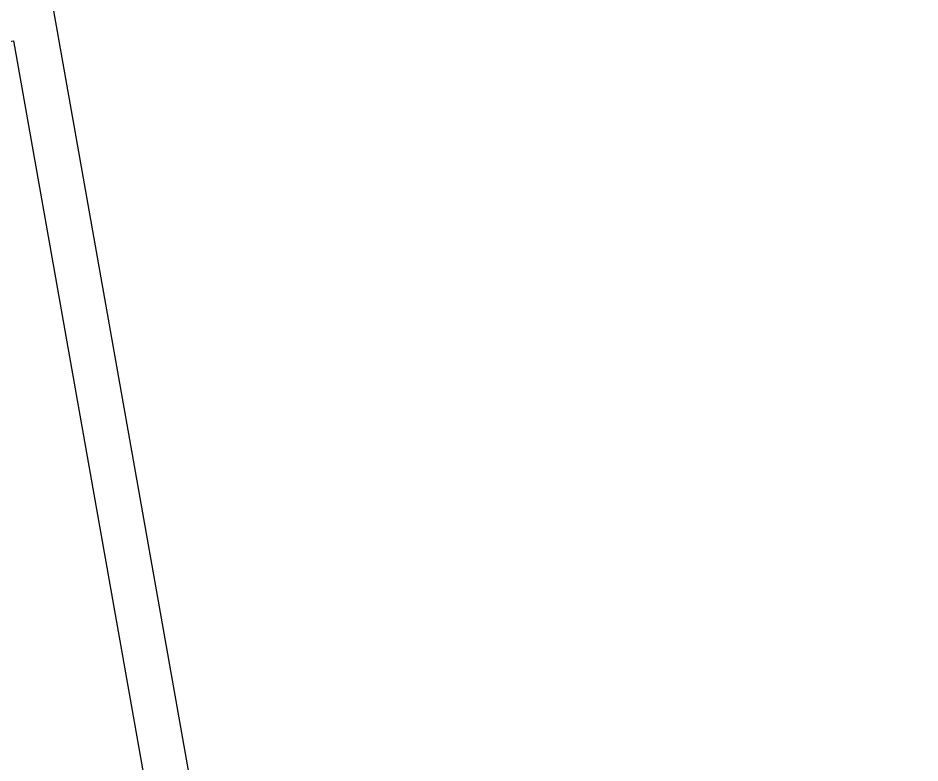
# Model space of a CAD drawing. Header units: millimetres. Extents: x -65527 to 8894748, y -37603 to 223697.
# Drawn here: x -31432.32 to -31393.3, y 101166.6 to 101198.8 of the extents above; entities that cross this region are included whole.
import ezdxf
from ezdxf import colors
from ezdxf.entities.mleader import LeaderData, LeaderLine
from ezdxf.math import Vec2, Vec3

# ---------------------------------------------------------------- set-up
doc = ezdxf.new("R2010")
doc.units = ezdxf.units.MM
doc.header["$LTSCALE"] = 10
doc.layers.add('АР_Перегородки витражные', color=152, linetype='Continuous', lineweight=13)
doc.layers.add('Архитектура', color=251, linetype='Continuous')
doc.styles.add('ISOCPEUR', font='isocpeur.ttf', dxfattribs={"width": 0.7})

# ---------------------------------------------------------------- blocks, each defined once
blk = doc.blocks.new('стойка витр.')
at = {"lineweight": 0, "ltscale": 100, "transparency": 33554687}
blk.add_lwpolyline([(-3.954, -35.651), (88.615, -0.548), (89.181, 0.709), (67.185, 58.716)], dxfattribs=at)
blk.add_lwpolyline([(63.812, 56.264), (85.074, 0.195), (10.631, -28.034), (-10.631, 28.034)], close=True, dxfattribs=at)
blk = doc.blocks.new('A$Cf7573d2c')
at = {"color": 5, "lineweight": 0, "ltscale": 100, "transparency": 33554687}
blk.add_lwpolyline([(63.651, -69.927), (44.675, 27.238), (43.531, 28.008), (-17.356, 16.117)], dxfattribs=at)
blk.add_lwpolyline([(-15.508, 12.379), (43.345, 23.873), (58.605, -54.267), (-0.248, -65.76)], close=True, dxfattribs=at)
at = {"layer": 'АР_Перегородки витражные', "rotation": 80.28340479355269}
blk.add_blockref('стойка витр.', (29.179, -60.013), dxfattribs=at)
blk = doc.blocks.new('A$Cec9b444d')
at = {"color": 241, "ltscale": 100, "true_color": 0xf7abae, "rotation": 359}
blk.add_blockref('A$Cf7573d2c', (-2406.343, -6569.67), dxfattribs=at)
blk = doc.blocks.new('_DOTSMALL')
at = {"color": 0, "linetype": 'ByBlock', "const_width": 0.5}
blk.add_lwpolyline([(-0.0625, 0, 1), (0.0625, 0, 1)], format="xyb", close=True, dxfattribs=at)

msp = doc.modelspace()

# ---------------------------------------------------------------- linework, layer by layer
at = {"layer": 'Архитектура', "lineweight": 25, "transparency": 33554684}
msp.add_arc((-31935.649, 110639.793), 9778.655, 272.592548, 356.6353914, dxfattribs=at)

# ---------------------------------------------------------------- block references
msp.add_blockref('A$Cec9b444d', (-29069.927, 107744.375), dxfattribs=at)

# ---------------------------------------------------------------- leaders
ml = msp.add_multileader_mtext('Standard', dxfattribs=at)
ml.set_content('+8,400', color=256, style='ISOCPEUR')
ml.set_leader_properties(color=256, linetype='Continuous', lineweight=-1)
ml.set_arrow_properties(name='DOTSMALL')
ml.build(insert=Vec2(0, 0))
ml.multileader.update_dxf_attribs({"has_text_frame": 1, "text_left_attachment_type": 4, "text_right_attachment_type": 4, "dogleg_length": 100, "arrow_head_size": 180})
ctx = ml.context
ctx.base_point, ctx.char_height, ctx.arrow_head_size, ctx.landing_gap_size, ctx.plane_origin = Vec3(-38957.837, 116848.683), 250, 180, 50, Vec3(-38730.56, 116641.518)
ctx.left_attachment, ctx.right_attachment = 4, 4
notes = []
notes.append((ctx, [(0, (0, 0, 0), (0, 0), (1, 0), 1, [])]))
ctx.mtext.insert, ctx.mtext.width, ctx.mtext.line_spacing_style, ctx.mtext.flow_direction = Vec3(-38907.837, 117182.017), 852.69703, 2, 5
ml = msp.add_multileader_mtext('Standard', dxfattribs=at)
ml.set_content('+8,400', color=256, style='ISOCPEUR')
ml.set_leader_properties(color=256, linetype='Continuous', lineweight=-1)
ml.set_arrow_properties(name='DOTSMALL')
ml.build(insert=Vec2(0, 0))
ml.multileader.update_dxf_attribs({"has_text_frame": 1, "text_left_attachment_type": 4, "text_right_attachment_type": 4, "dogleg_length": 100, "arrow_head_size": 180})
ctx = ml.context
ctx.base_point, ctx.char_height, ctx.arrow_head_size, ctx.landing_gap_size, ctx.plane_origin = Vec3(-48794.029, 106975.315), 250, 180, 50, Vec3(-48566.752, 106768.149)
ctx.left_attachment, ctx.right_attachment = 4, 4
notes.append((ctx, [(0, (0, 0, 0), (0, 0), (1, 0), 1, [])]))
ctx.mtext.insert, ctx.mtext.width, ctx.mtext.line_spacing_style, ctx.mtext.flow_direction = Vec3(-48744.029, 107308.648), 852.69703, 2, 5
for ctx, leaders in notes:
    for number, flags, end, landing, length, lines in leaders:
        leader = LeaderData()
        leader.index, (leader.has_last_leader_line, leader.has_dogleg_vector, leader.attachment_direction) = number, flags
        leader.last_leader_point, leader.dogleg_vector, leader.dogleg_length = Vec3(end), Vec3(landing), length
        for number, points, colour, breaks in lines:
            line = LeaderLine()
            line.index, line.vertices, line.color, line.breaks = number, Vec3.list(points), colors.encode_raw_color(colour), breaks
            leader.lines.append(line)
        ctx.leaders.append(leader)

doc.saveas('drawing.dxf')
